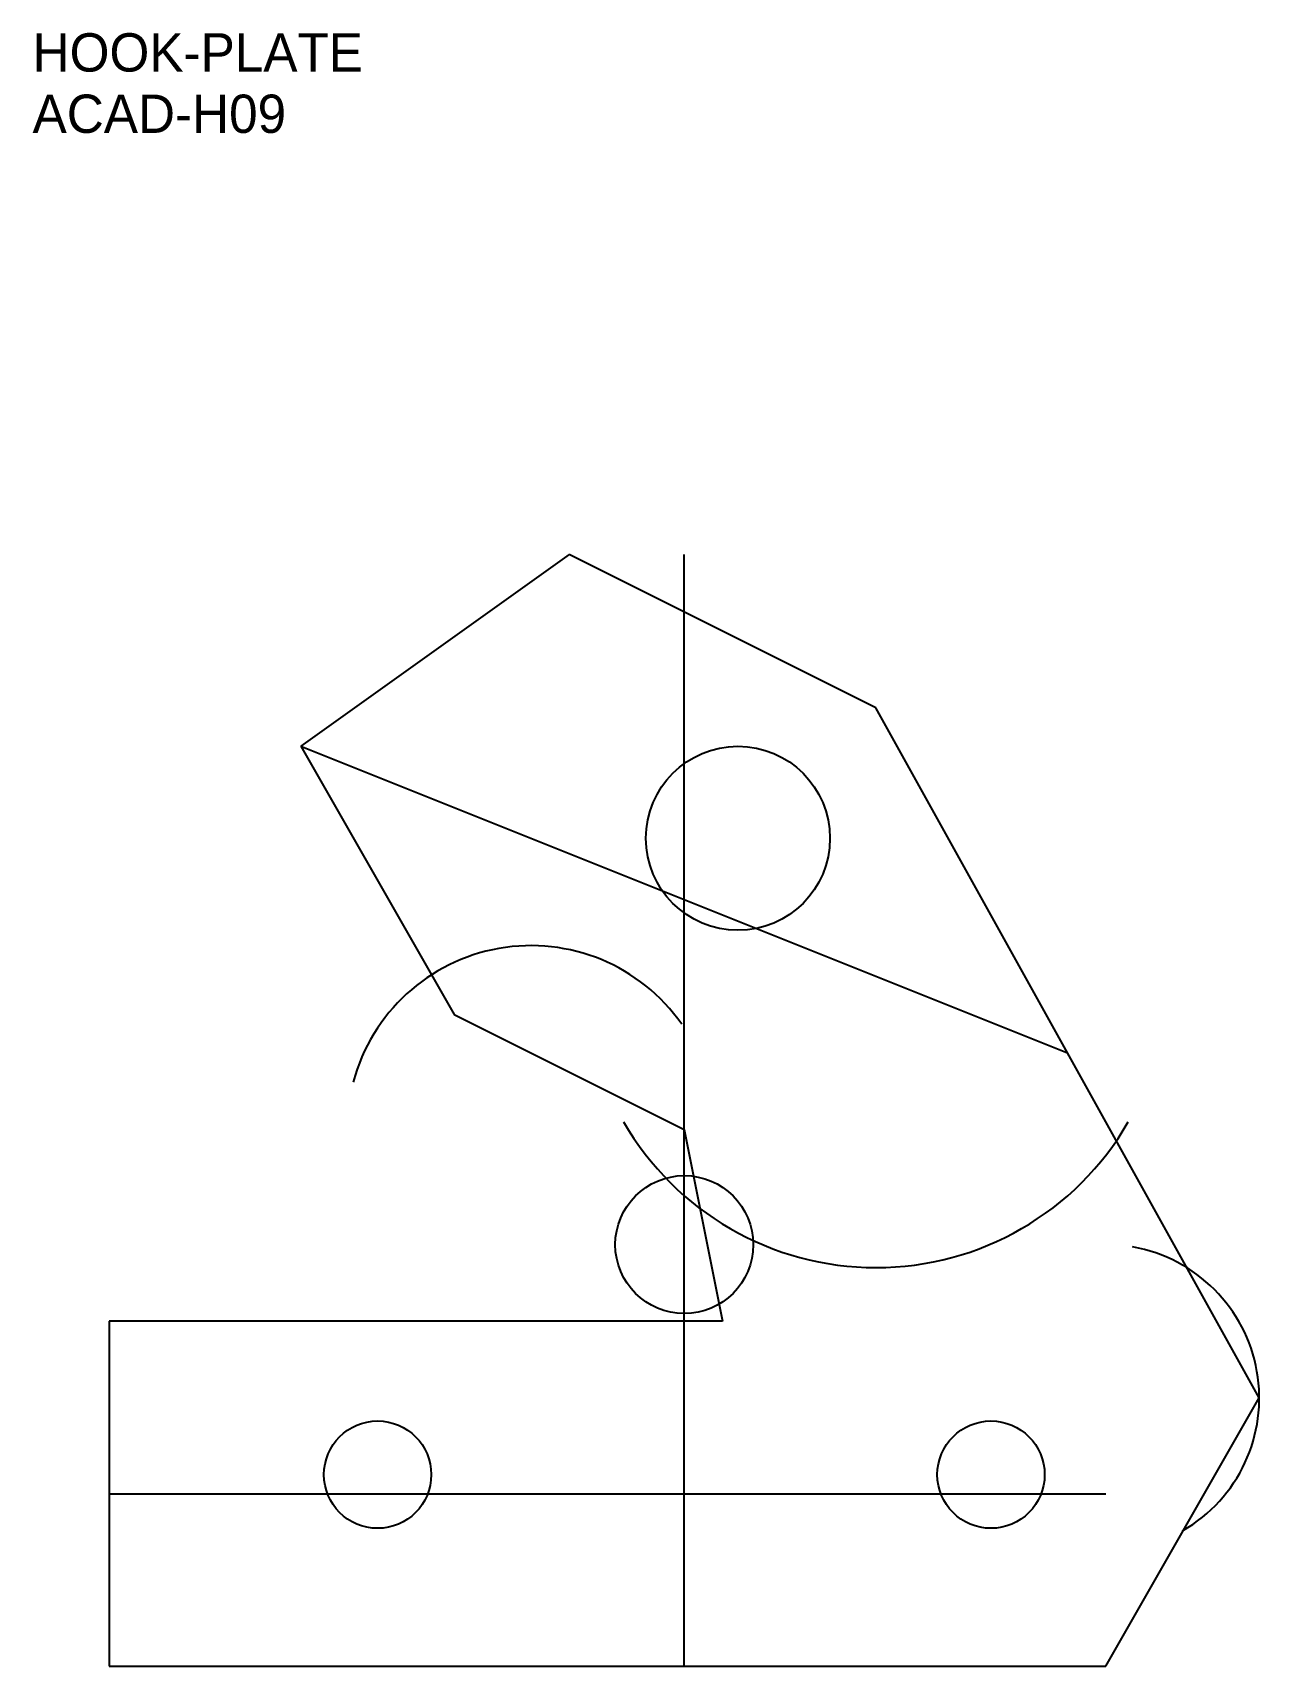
# Model space of a CAD drawing. Header units: millimetres. Extents: x 10 to 170, y 0 to 213.
import ezdxf

# ---------------------------------------------------------------- set-up
doc = ezdxf.new("R2010")
doc.units = ezdxf.units.MM
for name, color, linetype in [('ANNOTATION', 3, 'Continuous'), ('CENTER', 4, 'Continuous'), ('CUTOUT', 1, 'Continuous'), ('HOLE', 2, 'Continuous'), ('OUTLINE', 7, 'Continuous'), ('RIB', 6, 'Continuous')]:
    doc.layers.add(name, color=color, linetype=linetype)

msp = doc.modelspace()

# ---------------------------------------------------------------- linework, layer by layer
at = {"layer": 'CENTER'}
for p, q in [((95, 0), (95, 145)), ((20, 22.5), (150, 22.5))]:
    msp.add_line(p, q, dxfattribs=at)
at = {"layer": 'CUTOUT'}
for centre, radius, start, end in [((75, 70), 24, 35, 165), ((120, 90), 38, 210, 330)]:
    msp.add_arc(centre, radius, start, end, dxfattribs=at)
at = {"layer": 'HOLE'}
for centre, radius in [((102, 108), 12), ((95, 55), 9), ((55, 25), 7), ((135, 25), 7)]:
    msp.add_circle(centre, radius, dxfattribs=at)
at = {"layer": 'OUTLINE'}
for p, q in [((80, 145), (45, 120)), ((120, 125), (80, 145)), ((145, 80), (120, 125)), ((45, 120), (65, 85)), ((65, 85), (95, 70)), ((170, 35), (145, 80)), ((95, 70), (100, 45)), ((100, 45), (20, 45)), ((20, 45), (20, 0)), ((150, 0), (170, 35)), ((20, 0), (150, 0))]:
    msp.add_line(p, q, dxfattribs=at)
msp.add_arc((150, 35), 20, 300, 80, dxfattribs=at)
at = {"layer": 'RIB'}
msp.add_line((45, 120), (145, 80), dxfattribs=at)

# ---------------------------------------------------------------- texts
at = {"layer": 'ANNOTATION'}
for s, p in [('HOOK-PLATE', (10, 208)), ('ACAD-H09', (10, 200))]:
    msp.add_text(s, height=5, dxfattribs=at).set_placement(p)

doc.saveas('drawing.dxf')
